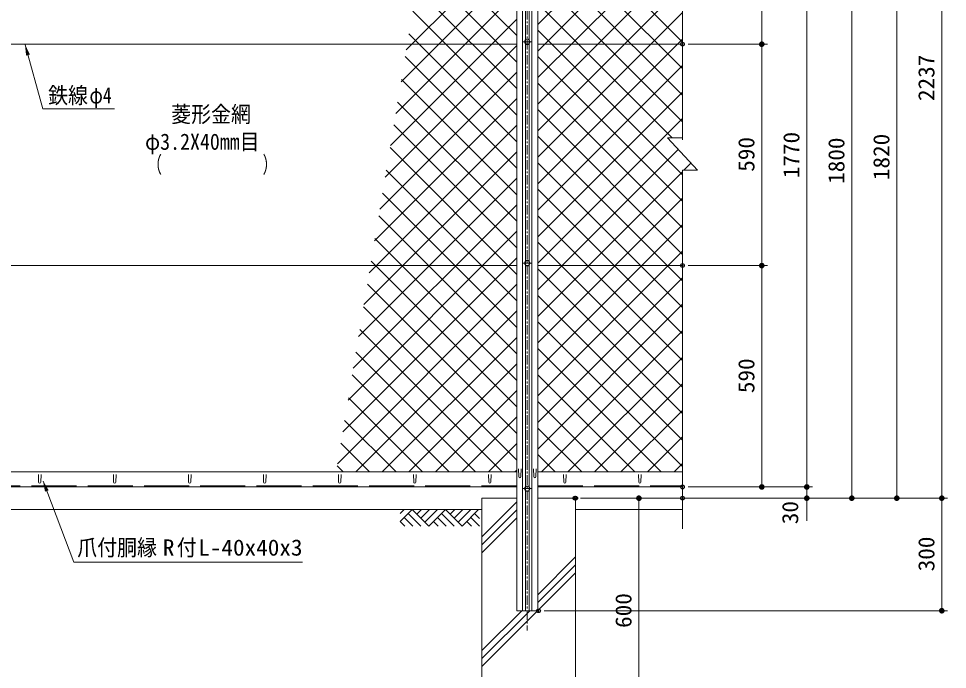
# Model space of a CAD drawing. Units: millimetres at full size. Extents: x -4455 to 4455, y -3150 to 3150.
# Drawn here: x -2873 to -396, y -1008 to 727 of the extents above; entities that cross this region are included whole.
import ezdxf
from ezdxf.enums import TextEntityAlignment as Align

# ---------------------------------------------------------------- set-up
doc = ezdxf.new("R2010")
doc.units = ezdxf.units.MM
doc.header["$LTSCALE"] = 20
doc.header["$PDMODE"] = 32
doc.header["$PDSIZE"] = 10
doc.linetypes.add('DASHED', pattern=[7.5, 6, -1.5])
doc.linetypes.add('USER1', pattern=[2, 1.25, -0.25, 0.25, -0.25])
for name, color, linetype, lineweight in [('0-0_6文字', 3, 'Continuous', 18), ('0-1_4基礎', 4, 'Continuous', 18), ('0-2_GL', 7, 'Continuous', 18), ('0-3_5寸法', 1, 'Continuous', 18), ('0-4_SUNPOU', 1, 'Continuous', 18), ('0-6_1部材', 3, 'Continuous', 18), ('0-8_中心線', 1, 'USER1', 18), ('0-9_8部品', 7, 'Continuous', 18), ('0-A_0', 1, 'Continuous', 18), ('0-B_2網', 4, 'Continuous', 18)]:
    doc.layers.add(name, color=color, linetype=linetype, lineweight=lineweight)
doc.layers.add('0-5_DEFPOINTS', color=7, linetype='Continuous')
doc.styles.add('ＭＳ ゴシック', font='')
doc.styles.get('ＭＳ ゴシック').set_extended_font_data('MS Gothic')

# ---------------------------------------------------------------- blocks, each defined once
blk = doc.blocks.new('M1')
at = {"layer": '0-4_SUNPOU'}
blk.add_line((-5, 0), (-38.58, 0), dxfattribs=at)
for points in [[(0, 0), (-5, 0), (-4.96, 0.63)], [(0, 0), (-4.96, -0.63), (-5, 0)], [(0, 0), (-4.96, 0.63), (-4.84, 1.24)], [(0, 0), (-4.84, -1.24), (-4.96, -0.63)], [(0, 0), (-4.84, 1.24), (-4.65, 1.84)], [(0, 0), (-4.65, -1.84), (-4.84, -1.24)], [(0, 0), (-4.65, 1.84), (-4.38, 2.41)], [(0, 0), (-4.38, -2.41), (-4.65, -1.84)], [(0, 0), (-4.38, 2.41), (-4.05, 2.94)], [(0, 0), (-4.05, -2.94), (-4.38, -2.41)], [(0, 0), (-4.05, 2.94), (-3.64, 3.42)], [(0, 0), (-3.64, -3.42), (-4.05, -2.94)], [(0, 0), (-3.64, 3.42), (-3.19, 3.85)], [(0, 0), (-3.19, -3.85), (-3.64, -3.42)], [(0, 0), (-3.19, 3.85), (-2.68, 4.22)], [(0, 0), (-2.68, -4.22), (-3.19, -3.85)], [(0, 0), (-2.68, 4.22), (-2.13, 4.52)], [(0, 0), (-2.13, -4.52), (-2.68, -4.22)], [(0, 0), (-2.13, 4.52), (-1.55, 4.76)], [(0, 0), (-1.55, -4.76), (-2.13, -4.52)], [(0, 0), (-1.55, 4.76), (-0.94, 4.91)], [(0, 0), (-0.94, -4.91), (-1.55, -4.76)], [(0, 0), (-0.94, 4.91), (-0.31, 4.99)], [(0, 0), (-0.31, -4.99), (-0.94, -4.91)], [(0, 0), (-0.31, 4.99), (0.31, 4.99)], [(0, 0), (0.31, -4.99), (-0.31, -4.99)], [(0, 0), (0.31, 4.99), (0.94, 4.91)], [(0, 0), (0.94, 4.91), (1.55, 4.76)], [(0, 0), (1.55, 4.76), (2.13, 4.52)], [(0, 0), (2.13, 4.52), (2.68, 4.22)], [(0, 0), (2.68, 4.22), (3.19, 3.85)], [(0, 0), (3.19, 3.85), (3.64, 3.42)], [(0, 0), (3.64, 3.42), (4.05, 2.94)], [(0, 0), (4.05, 2.94), (4.38, 2.41)], [(0, 0), (4.38, 2.41), (4.65, 1.84)], [(0, 0), (4.65, 1.84), (4.84, 1.24)], [(0, 0), (4.84, 1.24), (4.96, 0.63)], [(0, 0), (4.96, 0.63), (5, 0)], [(0, 0), (0.94, -4.91), (0.31, -4.99)], [(0, 0), (1.55, -4.76), (0.94, -4.91)], [(0, 0), (2.13, -4.52), (1.55, -4.76)], [(0, 0), (2.68, -4.22), (2.13, -4.52)], [(0, 0), (3.19, -3.85), (2.68, -4.22)], [(0, 0), (3.64, -3.42), (3.19, -3.85)], [(0, 0), (4.05, -2.94), (3.64, -3.42)], [(0, 0), (4.38, -2.41), (4.05, -2.94)], [(0, 0), (4.65, -1.84), (4.38, -2.41)], [(0, 0), (4.84, -1.24), (4.65, -1.84)], [(0, 0), (4.96, -0.63), (4.84, -1.24)], [(0, 0), (5, 0), (4.96, -0.63)]]:
    blk.add_solid(points, dxfattribs=at)
blk = doc.blocks.new('GL-マーク')
at = {"layer": '0-A_0'}
for p, q in [((-278.75, -14.14), (-264.61, 0)), ((-278.75, -42.43), (-236.32, 0)), ((-236.32, 0), (-177.24, -59.08)), ((-203.01, 0), (-219.67, -16.66)), ((-174.73, 0), (-205.53, -30.8)), ((-146.45, 0), (-191.38, -44.94)), ((-118.16, 0), (-177.24, -59.08)), ((-118.16, 0), (-59.08, -59.08)), ((-84.85, 0), (-101.51, -16.65)), ((-56.57, 0), (-87.36, -30.8)), ((-28.28, 0), (-73.22, -44.94)), ((0, 0), (-59.08, -59.08)), ((-264.61, -28.28), (-233.81, -59.08)), ((-250.46, -14.14), (-205.53, -59.08)), ((-146.44, -28.28), (-115.65, -59.08)), ((-132.3, -14.14), (-87.37, -59.08)), ((2.51, -59.08), (-28.28, -28.28)), ((3.33, -31.61), (-14.14, -14.14)), ((-278.75, -42.43), (-262.09, -59.08)), ((-160.59, -42.43), (-143.93, -59.08)), ((-25.77, -59.08), (-42.43, -42.43))]:
    blk.add_line(p, q, dxfattribs=at)

msp = doc.modelspace()

# ---------------------------------------------------------------- linework, layer by layer
at = {"layer": '0-0_6文字', "color": 7}
for points in [[(-2616.82, 485.95), (-2807.96, 485.95), (-2855.47, 656.52)], [(-2115.69, -722.17), (-2725.83, -722.17), (-2807.59, -506.14)]]:
    msp.add_lwpolyline(points, dxfattribs=at)
for points in [[(-2856.01, 658.44), (-2842.94, 630.94), (-2852.98, 628.15)], [(-2808.3, -504.27), (-2792.81, -530.48), (-2802.55, -534.17)]]:
    msp.add_solid(points, dxfattribs=at)
at = {"layer": '0-1_4基礎', "color": 7}
for p, q in [((-1637.57, -1151.56), (-1637.57, -551.56)), ((-1637.57, -551.56), (-1544.52, -551.56)), ((-1488.52, -551.56), (-1387.57, -551.56)), ((-1387.57, -1151.56), (-1387.57, -551.56))]:
    msp.add_line(p, q, dxfattribs=at)
at = {"layer": '0-1_4基礎'}
for p, q in [((-1637.57, -654.33), (-1544.52, -561.28)), ((-1637.57, -675.54), (-1544.52, -582.49)), ((-1637.57, -696.76), (-1544.52, -603.71)), ((-1488.52, -808.74), (-1387.57, -707.79)), ((-1488.52, -829.95), (-1387.57, -729)), ((-1488.52, -851.17), (-1387.57, -750.22)), ((-1637.57, -1000.22), (-1488.91, -851.56)), ((-1637.57, -979), (-1510.13, -851.56)), ((-1637.57, -957.79), (-1531.34, -851.56))]:
    msp.add_line(p, q, dxfattribs=at)
at = {"layer": '0-2_GL'}
for p, q in [((-3187.57, -581.56), (-1637.57, -581.56)), ((-1387.57, -581.56), (-1102.82, -581.56))]:
    msp.add_line(p, q, dxfattribs=at)
at = {"layer": '0-3_5寸法'}
for p, q in [((-411.25, 1685.44), (-411.25, -551.56)), ((-531.25, 1268.44), (-531.25, -551.56)), ((-891.25, 658.44), (-891.25, 1248.44)), ((-771.25, -521.56), (-771.25, 1248.44)), ((-651.25, 1248.44), (-651.25, -551.56)), ((-1087.82, 658.44), (-876.25, 658.44)), ((-1087.82, 658.44), (-876.25, 658.44)), ((-891.25, 68.44), (-891.25, 658.44)), ((-1087.82, 68.44), (-876.25, 68.44)), ((-1087.82, 68.44), (-876.25, 68.44)), ((-891.25, -521.56), (-891.25, 68.44)), ((-771.25, -491.56), (-771.25, -461.56)), ((-1087.82, -521.56), (-756.25, -521.56)), ((-1087.82, -521.56), (-756.25, -521.56)), ((-1087.82, -521.56), (-876.25, -521.56)), ((-771.25, -521.56), (-771.25, -551.56)), ((-1375.04, -551.56), (-396.25, -551.56)), ((-1372.57, -551.56), (-1203.96, -551.56)), ((-1218.96, -551.56), (-1218.96, -1151.56)), ((-1087.82, -551.56), (-636.25, -551.56)), ((-1087.82, -551.56), (-756.25, -551.56)), ((-1087.82, -551.56), (-516.25, -551.56)), ((-1087.82, -551.56), (-396.25, -551.56)), ((-411.25, -551.56), (-411.25, -851.56)), ((-771.25, -581.56), (-771.25, -611.56)), ((-1471.49, -851.56), (-396.25, -851.56))]:
    msp.add_line(p, q, dxfattribs=at)
at = {"layer": '0-5_DEFPOINTS'}
for p in [(-1102.82, 658.44), (-891.25, 658.44), (-1102.82, 68.44), (-891.25, 68.44), (-1102.82, -521.56), (-1390.04, -551.56), (-1387.57, -551.56), (-1102.82, -551.56), (-1102.82, -551.56), (-771.25, -551.56), (-651.25, -551.56), (-531.25, -551.56), (-411.25, -551.56), (-1486.49, -851.56), (-411.25, -851.56)]:
    msp.add_point(p, dxfattribs=at)
at = {"layer": '0-6_1部材', "color": 7}
for p, q in [((-1544.52, 1698.15), (-1544.52, -851.56)), ((-1488.52, 1698.15), (-1488.52, -851.56)), ((-3288.52, 658.44), (-1544.52, 658.44)), ((-1488.52, 658.44), (-1102.82, 658.44)), ((-3288.52, 68.44), (-1544.52, 68.44)), ((-1488.52, 68.44), (-1102.82, 68.44)), ((-3288.52, -481.56), (-1544.52, -481.56)), ((-1488.52, -481.56), (-1102.82, -481.56)), ((-3288.52, -521.56), (-1544.52, -521.56)), ((-1488.52, -521.56), (-1102.82, -521.56)), ((-1544.52, -851.56), (-1488.52, -851.56))]:
    msp.add_line(p, q, dxfattribs=at)
at = {"layer": '0-6_1部材'}
for p, q in [((-1529.02, 1698.15), (-1529.02, -851.56)), ((-1521.52, 1684.65), (-1521.52, -851.56)), ((-1511.52, 1684.65), (-1511.52, -851.56)), ((-1504.02, 1698.15), (-1504.02, -851.56)), ((-2820.27, -488.06), (-2819.52, -508.56)), ((-2812.77, -488.06), (-2813.52, -508.56)), ((-2620.27, -488.06), (-2619.52, -508.56)), ((-2612.77, -488.06), (-2613.52, -508.56)), ((-2420.27, -488.06), (-2419.52, -508.56)), ((-2412.77, -488.06), (-2413.52, -508.56)), ((-2220.27, -488.06), (-2219.52, -508.56)), ((-2212.77, -488.06), (-2213.52, -508.56)), ((-2020.27, -488.06), (-2019.52, -508.56)), ((-2012.77, -488.06), (-2013.52, -508.56)), ((-1820.27, -488.06), (-1819.52, -508.56)), ((-1812.77, -488.06), (-1813.52, -508.56)), ((-1620.27, -488.06), (-1619.52, -508.56)), ((-1612.77, -488.06), (-1613.52, -508.56)), ((-1540.27, -473.51), (-1539.52, -494.01)), ((-1532.77, -473.51), (-1533.52, -494.01)), ((-1500.27, -473.51), (-1499.52, -494.01)), ((-1492.77, -473.51), (-1493.52, -494.01)), ((-1420.27, -488.06), (-1419.52, -508.56)), ((-1412.77, -488.06), (-1413.52, -508.56)), ((-1220.27, -488.06), (-1219.52, -508.56)), ((-1212.77, -488.06), (-1213.52, -508.56))]:
    msp.add_line(p, q, dxfattribs=at)
at = {"layer": '0-6_1部材', "color": 4}
for p, q in [((-1102.82, 1703.93), (-1102.82, 403.9)), ((-1142.82, 408.9), (-1062.82, 322.74)), ((-1102.82, 408.9), (-1142.82, 408.9)), ((-1102.82, 322.74), (-1102.82, -633.08)), ((-1102.82, 322.74), (-1062.82, 322.74))]:
    msp.add_line(p, q, dxfattribs=at)
at = {"layer": '0-6_1部材', "color": 1, "linetype": 'DASHED'}
for p, q in [((-3288.52, -518.56), (-1544.52, -518.56)), ((-1488.52, -518.56), (-1102.82, -518.56))]:
    msp.add_line(p, q, dxfattribs=at)
at = {"layer": '0-6_1部材'}
for centre in [(-1536.52, -494.01), (-1496.52, -494.01), (-2816.52, -508.56), (-2616.52, -508.56), (-2416.52, -508.56), (-2216.52, -508.56), (-2016.52, -508.56), (-1816.52, -508.56), (-1616.52, -508.56), (-1416.52, -508.56), (-1216.52, -508.56)]:
    msp.add_arc(centre, 3, 180, 0, dxfattribs=at)
at = {"layer": '0-8_中心線'}
msp.add_line((-1516.52, 1709.39), (-1516.52, -904.52), dxfattribs=at)
at = {"layer": '0-9_8部品', "color": 1, "linetype": 'USER1'}
for p, q in [((-1529.96, 664.87), (-1503.08, 664.87)), ((-1529.96, 74.87), (-1503.08, 74.87)), ((-1529.96, -526.01), (-1503.07, -526.01))]:
    msp.add_line(p, q, dxfattribs=at)
at = {"layer": '0-9_8部品', "color": 3}
for points in [[(-1508.69, 664.87), (-1512.61, 671.66), (-1520.45, 671.66), (-1524.37, 664.87), (-1520.45, 658.08), (-1512.61, 658.08)], [(-1508.69, 74.87), (-1512.61, 81.66), (-1520.45, 81.66), (-1524.37, 74.87), (-1520.45, 68.08), (-1512.61, 68.08)], [(-1508.68, -526.01), (-1512.6, -532.8), (-1520.44, -532.8), (-1524.36, -526.01), (-1520.44, -519.22), (-1512.6, -519.22)]]:
    msp.add_lwpolyline(points, close=True, dxfattribs=at)
for centre in [(-1516.53, 664.87), (-1516.53, 74.87), (-1516.52, -526.01)]:
    msp.add_circle(centre, 6.8, dxfattribs=at)
at = {"layer": '0-B_2網'}
for p, q in [((-1488.52, 710.86), (-1102.82, 1096.56)), ((-1102.82, 664.03), (-1488.52, 1049.73)), ((-1488.52, 640.15), (-1102.82, 1025.85)), ((-1102.82, 593.32), (-1488.52, 979.02)), ((-1488.52, 569.44), (-1102.82, 955.14)), ((-1839.13, 643.1), (-1544.52, 937.7)), ((-1544.52, 681.47), (-1791.59, 928.53)), ((-1102.82, 522.61), (-1488.52, 908.31)), ((-1853.26, 558.25), (-1544.52, 866.99)), ((-1544.52, 610.76), (-1801.68, 867.91)), ((-1488.52, 498.72), (-1102.82, 884.43)), ((-1102.82, 451.9), (-1488.52, 837.6)), ((-1867.39, 473.41), (-1544.52, 796.28)), ((-1544.52, 540.05), (-1811.78, 807.3)), ((-1488.52, 428.01), (-1102.82, 813.72)), ((-1544.52, 469.34), (-1821.87, 746.69)), ((-1130.54, 408.9), (-1488.52, 766.89)), ((-1881.52, 388.57), (-1544.52, 725.57)), ((-1488.52, 357.3), (-1102.82, 743.01)), ((-1102.82, 310.48), (-1488.52, 696.18)), ((-1544.52, 398.62), (-1831.97, 686.07)), ((-1488.52, 286.59), (-1102.82, 672.29)), ((-1895.65, 303.73), (-1544.52, 654.86)), ((-1544.52, 327.91), (-1842.07, 625.46)), ((-1102.82, 239.77), (-1488.52, 625.47)), ((-1488.52, 215.88), (-1102.82, 601.58)), ((-1909.79, 218.88), (-1544.52, 584.15)), ((-1544.52, 257.2), (-1852.16, 564.84)), ((-1102.82, 169.06), (-1488.52, 554.76)), ((-1488.52, 145.17), (-1102.82, 530.87)), ((-1923.92, 134.04), (-1544.52, 513.44)), ((-1544.52, 186.49), (-1862.26, 504.23)), ((-1102.82, 98.34), (-1488.52, 484.05)), ((-1488.52, 74.46), (-1102.82, 460.16)), ((-1938.05, 49.2), (-1544.52, 442.72)), ((-1544.52, 115.78), (-1872.35, 443.61)), ((-1102.82, 27.63), (-1488.52, 413.34)), ((-1952.18, -35.64), (-1544.52, 372.01)), ((-1544.52, 45.07), (-1882.45, 383)), ((-1488.52, 3.75), (-1114.2, 378.08)), ((-1544.52, -25.64), (-1892.55, 322.38)), ((-1102.82, -43.08), (-1488.52, 342.62)), ((-1098.82, 322.74), (-1080.15, 341.41)), ((-1966.31, -120.48), (-1544.52, 301.3)), ((-1488.52, -66.96), (-1102.82, 318.74)), ((-1544.52, -96.35), (-1902.64, 261.77)), ((-1102.82, -113.79), (-1488.52, 271.91)), ((-1488.52, -137.67), (-1102.82, 248.03)), ((-1980.44, -205.33), (-1544.52, 230.59)), ((-1544.52, -167.06), (-1912.74, 201.15)), ((-1102.82, -184.5), (-1488.52, 201.2)), ((-1488.52, -208.38), (-1102.82, 177.32)), ((-1994.57, -290.17), (-1544.52, 159.88)), ((-1544.52, -237.77), (-1922.83, 140.54)), ((-1102.82, -255.21), (-1488.52, 130.49)), ((-1488.52, -279.09), (-1102.82, 106.61)), ((-2008.71, -375.01), (-1544.52, 89.17)), ((-1544.52, -308.48), (-1932.93, 79.92)), ((-1102.82, -325.92), (-1488.52, 59.78)), ((-1488.52, -349.8), (-1102.82, 35.9)), ((-2022.84, -459.85), (-1544.52, 18.46)), ((-1544.52, -379.19), (-1943.03, 19.31)), ((-1102.82, -396.63), (-1488.52, -10.93)), ((-1544.52, -449.9), (-1953.12, -41.3)), ((-1488.52, -420.51), (-1102.82, -34.81)), ((-1973.83, -481.56), (-1544.52, -52.25)), ((-1102.82, -467.34), (-1488.52, -81.64)), ((-1583.58, -481.56), (-1963.22, -101.92)), ((-1903.12, -481.56), (-1544.52, -122.96)), ((-1478.86, -481.56), (-1102.82, -105.52)), ((-1654.29, -481.56), (-1973.32, -162.53)), ((-1159.32, -481.56), (-1488.52, -152.35)), ((-1832.41, -481.56), (-1544.52, -193.67)), ((-1408.15, -481.56), (-1102.82, -176.23)), ((-1725, -481.56), (-1983.41, -223.15)), ((-1230.03, -481.56), (-1488.52, -223.06)), ((-1337.44, -481.56), (-1102.82, -246.94)), ((-1761.7, -481.56), (-1544.52, -264.38)), ((-1795.71, -481.56), (-1993.51, -283.76)), ((-1300.74, -481.56), (-1488.52, -293.77)), ((-1266.72, -481.56), (-1102.82, -317.66)), ((-1866.42, -481.56), (-2003.6, -344.38)), ((-1690.99, -481.56), (-1544.52, -335.09)), ((-1371.45, -481.56), (-1488.52, -364.48)), ((-1196.01, -481.56), (-1102.82, -388.37)), ((-1937.13, -481.56), (-2013.7, -404.99)), ((-1620.28, -481.56), (-1544.52, -405.8)), ((-1442.16, -481.56), (-1488.52, -435.19)), ((-2007.84, -481.56), (-2023.8, -465.61)), ((-1125.3, -481.56), (-1102.82, -459.08)), ((-1549.57, -481.56), (-1544.52, -476.51))]:
    msp.add_line(p, q, dxfattribs=at)

# ---------------------------------------------------------------- block references
at = {"layer": '0-2_GL', "xscale": 0.75, "yscale": 0.75}
msp.add_blockref('GL-マーク', (-1646.3, -581.56), dxfattribs=at)
at = {"layer": '0-3_5寸法', "xscale": 1.5, "yscale": 1.5}
for p, rotation in [((-891.25, 658.44), 270), ((-891.25, 658.44), 90), ((-891.25, 68.44), 270), ((-891.25, 68.44), 90), ((-891.25, -521.56), 270), ((-771.25, -521.56), 270), ((-771.25, -521.56), 270), ((-651.25, -551.56), 270), ((-531.25, -551.56), 270), ((-411.25, -551.56), 270), ((-1218.96, -551.56), 90), ((-771.25, -551.56), 90), ((-411.25, -551.56), 90), ((-411.25, -851.56), 270)]:
    msp.add_blockref('M1', p, dxfattribs=dict(at, rotation=rotation))

# ---------------------------------------------------------------- texts
at = {"layer": '0-0_6文字', "style": 'ＭＳ ゴシック'}
for s, height, width, p in [('菱形金網', 43.26, 0.9, (-2465.96, 437.21)), ('φ3.2X40mm目', 43.3, 0.9, (-2535.78, 364.02)), ('（\u3000\u3000\u3000 \u3000 \u3000\u3000）', 43.3, 0.65, (-2529.24, 302.87)), ('爪付胴縁  付', 43.26, 0.9, (-2716.54, -717.64)), ('R', 43.26, 1.05, (-2488.38, -717.64)), ('L-40x40x3', 43.26, 1.05, (-2393.96, -717.64))]:
    msp.add_text(s, height=height, dxfattribs=dict(at, width=width)).set_placement(p, align=Align.BOTTOM_LEFT)
at = {"layer": '0-3_5寸法', "color": 3, "style": 'ＭＳ ゴシック', "width": 1.05}
for s, p in [('2237', (-417.92, 506.94)), ('1770', (-777.92, 301.19)), ('590', (-897.92, 318.44)), ('1800', (-657.92, 286.19)), ('1820', (-537.92, 296.19)), ('590', (-897.92, -271.56)), ('30', (-781.1, -620.92)), ('300', (-417.92, -746.56)), ('600', (-1225.64, -897.31))]:
    msp.add_text(s, height=43.26, rotation=90, dxfattribs=at).set_placement(p, align=Align.BOTTOM_LEFT)
at = {"layer": '0-6_1部材', "style": 'ＭＳ ゴシック'}
for s, width, p in [('鉄線', 0.9, (-2794.38, 487.53)), ('φ4', 0.8, (-2684.05, 487.53))]:
    msp.add_text(s, height=43.26, dxfattribs=dict(at, width=width)).set_placement(p, align=Align.BOTTOM_LEFT)

doc.saveas('drawing.dxf')
